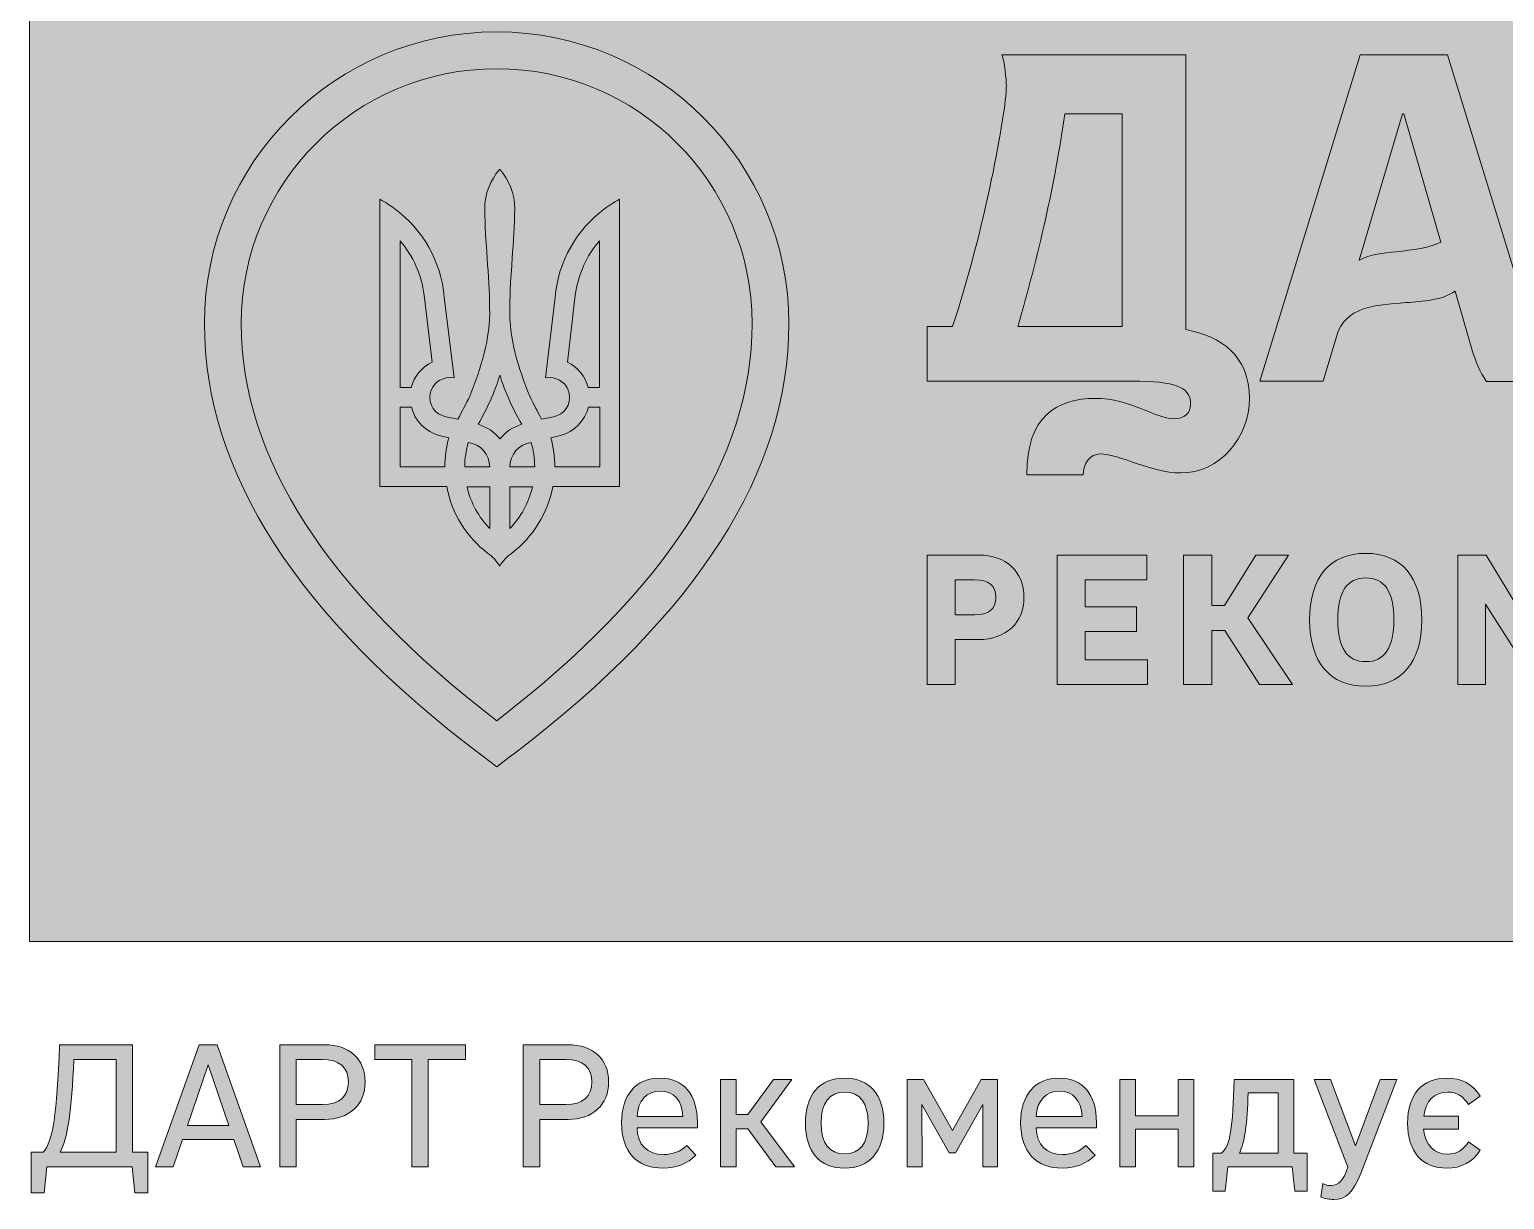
# Model space of a CAD drawing. Header units: millimetres. Extents: x -1334 to 1514, y -1037 to 10.
# Drawn here: x -1226.3 to -1141.9, y -1036.7 to -969.9 of the extents above; entities that cross this region are included whole.
import ezdxf

# ---------------------------------------------------------------- set-up
doc = ezdxf.new("R2010")
doc.units = ezdxf.units.MM
doc.header["$MEASUREMENT"] = 0
doc.layers.add('bg', color=7, linetype='Continuous', lineweight=0)
doc.layers.add('icons', color=7, linetype='Continuous', lineweight=0)

# ---------------------------------------------------------------- blocks, each defined once
blk = doc.blocks.new('Block_3')
at = {"layer": 'bg'}
for points in [[(-1165.916, -1004.269), (-1162.984, -1004.269), (-1162.984, -1002.851), (-1165.916, -1002.851), (-1165.916, -1001.316), (-1162.402, -1001.316), (-1162.402, -999.898), (-1167.525, -999.898), (-1167.525, -1007.306), (-1162.349, -1007.306), (-1162.349, -1005.888), (-1165.916, -1005.888)], [(-1154.295, -999.898), (-1156.169, -999.898), (-1157.957, -1002.787), (-1158.687, -1002.787), (-1158.687, -999.898), (-1160.296, -999.898), (-1160.296, -1007.306), (-1158.687, -1007.306), (-1158.687, -1004.205), (-1157.936, -1004.205), (-1155.957, -1007.306), (-1154.074, -1007.306), (-1156.613, -1003.496)], [(-1140.982, -1003.232), (-1143.003, -999.898), (-1144.612, -999.898), (-1144.612, -1007.306), (-1143.024, -1007.306), (-1143.024, -1002.702), (-1141.267, -1005.486), (-1140.707, -1005.486), (-1138.95, -1002.702), (-1138.95, -1007.306), (-1137.362, -1007.306), (-1137.362, -999.898), (-1138.971, -999.898)]]:
    blk.add_lwpolyline(points, close=True, dxfattribs=at)
for points, knots in [([(-1199.568, -970), (-1208.796, -970), (-1216.278, -977.464), (-1216.278, -986.673), (-1216.278, -995.195), (-1210.934, -1003.436), (-1200.359, -1011.404), (-1200.359, -1011.404), (-1199.568, -1012), (-1199.568, -1012), (-1199.568, -1012), (-1198.778, -1011.404), (-1198.778, -1011.404), (-1198.778, -1011.404), (-1198.462, -1011.165), (-1198.462, -1011.165), (-1188.096, -1003.271), (-1182.859, -995.11), (-1182.859, -986.673), (-1182.859, -977.464), (-1190.34, -970), (-1199.568, -970)], [0, 0, 0, 0, 1, 1, 1, 2, 2, 2, 3, 3, 3, 4, 4, 4, 5, 5, 5, 6, 6, 6, 7, 7, 7, 7]), ([(-1156.533, -990.96), (-1156.534, -988.501), (-1158.128, -987.401), (-1160.172, -987.014), (-1160.172, -987.014), (-1160.172, -971.312), (-1160.172, -971.312), (-1160.172, -971.312), (-1170.68, -971.312), (-1170.68, -971.312), (-1170.539, -971.703), (-1170.426, -972.682), (-1170.424, -973.124), (-1170.424, -973.124), (-1170.433, -973.124), (-1170.433, -973.124), (-1170.433, -974.584), (-1171.688, -981.419), (-1173.507, -986.839), (-1173.507, -986.839), (-1174.959, -986.839), (-1174.959, -986.839), (-1174.959, -986.839), (-1174.959, -989.964), (-1174.959, -989.964), (-1174.959, -989.964), (-1162.797, -989.964), (-1162.797, -989.964), (-1160.492, -990.007), (-1159.894, -990.412), (-1159.894, -991.295), (-1159.894, -991.786), (-1160.222, -992.107), (-1160.871, -992.107), (-1161.894, -992.107), (-1163.323, -990.947), (-1165.34, -990.947), (-1167.538, -990.947), (-1169.266, -991.979), (-1169.266, -995.308), (-1169.266, -995.308), (-1166.03, -995.308), (-1166.03, -995.308), (-1166.03, -994.668), (-1165.635, -994.124), (-1165.067, -994.124), (-1163.931, -994.124), (-1162.164, -995.208), (-1160.476, -995.208), (-1158.182, -995.208), (-1156.533, -993.149), (-1156.533, -990.96)], [0, 0, 0, 0, 1, 1, 1, 2, 2, 2, 3, 3, 3, 4, 4, 4, 5, 5, 5, 6, 6, 6, 7, 7, 7, 8, 8, 8, 9, 9, 9, 10, 10, 10, 11, 11, 11, 12, 12, 12, 13, 13, 13, 14, 14, 14, 15, 15, 15, 16, 16, 16, 17, 17, 17, 17]), ([(-1143.772, -988.262), (-1143.644, -988.677), (-1143.354, -989.481), (-1142.971, -989.973), (-1142.971, -989.973), (-1139.121, -989.973), (-1139.121, -989.973), (-1139.535, -989.478), (-1139.851, -988.665), (-1139.976, -988.253), (-1139.976, -988.253), (-1139.982, -988.25), (-1139.982, -988.25), (-1139.982, -988.25), (-1145.2, -971.312), (-1145.2, -971.312), (-1145.2, -971.312), (-1150.196, -971.312), (-1150.196, -971.312), (-1150.196, -971.312), (-1155.943, -989.964), (-1155.943, -989.964), (-1155.943, -989.964), (-1152.314, -989.964), (-1152.314, -989.964), (-1152.314, -989.964), (-1151.539, -987.359), (-1151.539, -987.359), (-1151.025, -985.734), (-1149.444, -985.597), (-1147.57, -985.471), (-1146.605, -985.406), (-1145.547, -985.35), (-1144.774, -984.817), (-1144.774, -984.817), (-1143.778, -988.259), (-1143.778, -988.259), (-1143.778, -988.259), (-1143.772, -988.262), (-1143.772, -988.262)], [0, 0, 0, 0, 1, 1, 1, 2, 2, 2, 3, 3, 3, 4, 4, 4, 5, 5, 5, 6, 6, 6, 7, 7, 7, 8, 8, 8, 9, 9, 9, 10, 10, 10, 11, 11, 11, 12, 12, 12, 13, 13, 13, 13]), ([(-1199.568, -1009.368), (-1209.263, -1001.94), (-1214.178, -994.307), (-1214.178, -986.673), (-1214.178, -978.637), (-1207.624, -972.1), (-1199.568, -972.1), (-1191.512, -972.1), (-1184.959, -978.637), (-1184.959, -986.673), (-1184.959, -994.308), (-1189.876, -1001.944), (-1199.568, -1009.368)], [0, 0, 0, 0, 1, 1, 1, 2, 2, 2, 3, 3, 3, 4, 4, 4, 4]), ([(-1163.802, -986.839), (-1163.802, -986.839), (-1169.768, -986.839), (-1169.768, -986.839), (-1168.615, -982.847), (-1167.627, -978.582), (-1167.089, -974.689), (-1167.089, -974.689), (-1163.802, -974.689), (-1163.802, -974.689), (-1163.802, -974.689), (-1163.802, -986.839), (-1163.802, -986.839)], [0, 0, 0, 0, 1, 1, 1, 2, 2, 2, 3, 3, 3, 4, 4, 4, 4]), ([(-1148.128, -982.56), (-1148.875, -982.639), (-1149.62, -982.714), (-1150.256, -983.043), (-1150.256, -983.043), (-1147.773, -974.689), (-1147.773, -974.689), (-1147.773, -974.689), (-1147.702, -974.689), (-1147.702, -974.689), (-1147.702, -974.689), (-1145.585, -982.011), (-1145.585, -982.011), (-1146.268, -982.359), (-1147.209, -982.462), (-1148.128, -982.56)], [0, 0, 0, 0, 1, 1, 1, 2, 2, 2, 3, 3, 3, 4, 4, 4, 5, 5, 5, 5]), ([(-1196.226, -985.154), (-1196.226, -985.154), (-1196.783, -989.78), (-1196.783, -989.78), (-1196.783, -989.78), (-1196.533, -989.753), (-1196.533, -989.753), (-1196.002, -989.756), (-1195.527, -990.129), (-1195.419, -990.666), (-1195.296, -991.28), (-1195.697, -991.877), (-1196.315, -992), (-1196.315, -992), (-1196.999, -992.137), (-1196.999, -992.137), (-1197.233, -991.7), (-1197.466, -991.263), (-1197.681, -990.817), (-1198.329, -989.202), (-1198.861, -987.546), (-1198.819, -985.782), (-1198.798, -983.888), (-1198.565, -982), (-1198.533, -980.112), (-1198.533, -979.25), (-1198.858, -978.468), (-1199.389, -977.866), (-1199.389, -977.866), (-1199.398, -977.866), (-1199.398, -977.866), (-1199.93, -978.466), (-1200.254, -979.25), (-1200.254, -980.112), (-1200.223, -982.004), (-1199.989, -983.894), (-1199.969, -985.782), (-1199.926, -987.545), (-1200.458, -989.201), (-1201.105, -990.817), (-1201.321, -991.263), (-1201.554, -991.699), (-1201.787, -992.137), (-1201.787, -992.137), (-1202.472, -992), (-1202.472, -992), (-1203.09, -991.877), (-1203.492, -991.28), (-1203.368, -990.666), (-1203.26, -990.129), (-1202.784, -989.753), (-1202.253, -989.753), (-1202.253, -989.753), (-1202.003, -989.78), (-1202.003, -989.78), (-1202.003, -989.78), (-1202.561, -985.154), (-1202.561, -985.154), (-1202.743, -983.096), (-1203.813, -981.287), (-1205.386, -980.113), (-1205.656, -979.911), (-1205.943, -979.727), (-1206.242, -979.564), (-1206.242, -979.564), (-1206.242, -995.989), (-1206.242, -995.989), (-1206.242, -995.989), (-1202.425, -995.989), (-1202.425, -995.989), (-1202.14, -997.526), (-1201.287, -998.869), (-1200.089, -999.788), (-1199.804, -999.983), (-1199.565, -1000.24), (-1199.393, -1000.541), (-1199.222, -1000.24), (-1198.983, -999.983), (-1198.698, -999.788), (-1197.499, -998.867), (-1196.647, -997.526), (-1196.361, -995.989), (-1196.361, -995.989), (-1192.545, -995.989), (-1192.545, -995.989), (-1192.545, -995.989), (-1192.545, -979.564), (-1192.545, -979.564), (-1192.844, -979.727), (-1193.13, -979.911), (-1193.401, -980.113), (-1194.976, -981.289), (-1196.043, -983.096), (-1196.226, -985.154)], [0, 0, 0, 0, 1, 1, 1, 2, 2, 2, 3, 3, 3, 4, 4, 4, 5, 5, 5, 6, 6, 6, 7, 7, 7, 8, 8, 8, 9, 9, 9, 10, 10, 10, 11, 11, 11, 12, 12, 12, 13, 13, 13, 14, 14, 14, 15, 15, 15, 16, 16, 16, 17, 17, 17, 18, 18, 18, 19, 19, 19, 20, 20, 20, 21, 21, 21, 22, 22, 22, 23, 23, 23, 24, 24, 24, 25, 25, 25, 26, 26, 26, 27, 27, 27, 28, 28, 28, 29, 29, 29, 30, 30, 30, 31, 31, 31, 31]), ([(-1205.094, -981.941), (-1205.094, -981.941), (-1205.09, -981.94), (-1205.09, -981.94), (-1204.355, -982.801), (-1203.862, -983.872), (-1203.716, -985.053), (-1203.716, -985.053), (-1203.262, -988.866), (-1203.262, -988.866), (-1203.844, -989.155), (-1204.284, -989.686), (-1204.451, -990.328), (-1204.451, -990.328), (-1205.094, -990.328), (-1205.094, -990.328), (-1205.094, -990.328), (-1205.094, -981.941), (-1205.094, -981.941)], [0, 0, 0, 0, 1, 1, 1, 2, 2, 2, 3, 3, 3, 4, 4, 4, 5, 5, 5, 6, 6, 6, 6]), ([(-1195.525, -988.866), (-1195.525, -988.866), (-1195.071, -985.053), (-1195.071, -985.053), (-1194.924, -983.874), (-1194.43, -982.801), (-1193.697, -981.94), (-1193.697, -981.94), (-1193.693, -981.942), (-1193.693, -981.942), (-1193.693, -981.942), (-1193.693, -990.328), (-1193.693, -990.328), (-1193.693, -990.328), (-1194.336, -990.328), (-1194.336, -990.328), (-1194.502, -989.686), (-1194.943, -989.156), (-1195.525, -988.866)], [0, 0, 0, 0, 1, 1, 1, 2, 2, 2, 3, 3, 3, 4, 4, 4, 5, 5, 5, 6, 6, 6, 6]), ([(-1199.384, -993.259), (-1199.704, -992.866), (-1200.136, -992.575), (-1200.634, -992.424), (-1200.11, -991.546), (-1199.69, -990.603), (-1199.384, -989.609), (-1199.079, -990.603), (-1198.658, -991.549), (-1198.135, -992.424), (-1198.632, -992.574), (-1199.065, -992.866), (-1199.384, -993.259)], [0, 0, 0, 0, 1, 1, 1, 2, 2, 2, 3, 3, 3, 4, 4, 4, 4]), ([(-1202.526, -994.863), (-1202.526, -994.863), (-1205.094, -994.863), (-1205.094, -994.863), (-1205.094, -994.863), (-1205.094, -991.453), (-1205.094, -991.453), (-1205.094, -991.453), (-1205.092, -991.452), (-1205.092, -991.452), (-1205.092, -991.452), (-1204.445, -991.452), (-1204.445, -991.452), (-1204.242, -992.237), (-1203.627, -992.857), (-1202.848, -993.073), (-1202.848, -993.073), (-1202.299, -993.198), (-1202.299, -993.198), (-1202.446, -993.727), (-1202.526, -994.283), (-1202.526, -994.863)], [0, 0, 0, 0, 1, 1, 1, 2, 2, 2, 3, 3, 3, 4, 4, 4, 5, 5, 5, 6, 6, 6, 7, 7, 7, 7]), ([(-1193.674, -994.863), (-1193.674, -994.863), (-1196.242, -994.863), (-1196.242, -994.863), (-1196.242, -994.287), (-1196.322, -993.728), (-1196.469, -993.198), (-1196.469, -993.198), (-1195.92, -993.073), (-1195.92, -993.073), (-1195.139, -992.857), (-1194.524, -992.237), (-1194.323, -991.452), (-1194.323, -991.452), (-1194.321, -991.453), (-1194.321, -991.453), (-1194.321, -991.453), (-1193.674, -991.453), (-1193.674, -991.453), (-1193.674, -991.453), (-1193.674, -994.863), (-1193.674, -994.863)], [0, 0, 0, 0, 1, 1, 1, 2, 2, 2, 3, 3, 3, 4, 4, 4, 5, 5, 5, 6, 6, 6, 7, 7, 7, 7]), ([(-1201.393, -994.863), (-1201.393, -994.377), (-1201.32, -993.907), (-1201.192, -993.462), (-1200.5, -993.559), (-1199.967, -994.148), (-1199.967, -994.863), (-1199.967, -994.863), (-1201.393, -994.863), (-1201.393, -994.863)], [0, 0, 0, 0, 1, 1, 1, 2, 2, 2, 3, 3, 3, 3]), ([(-1198.82, -994.863), (-1198.82, -994.147), (-1198.287, -993.559), (-1197.595, -993.462), (-1197.467, -993.907), (-1197.394, -994.375), (-1197.394, -994.863), (-1197.394, -994.863), (-1198.82, -994.863), (-1198.82, -994.863)], [0, 0, 0, 0, 1, 1, 1, 2, 2, 2, 3, 3, 3, 3]), ([(-1199.967, -998.384), (-1200.594, -997.732), (-1201.05, -996.915), (-1201.263, -996.006), (-1201.263, -996.006), (-1199.967, -996.006), (-1199.967, -996.006), (-1199.967, -996.006), (-1199.967, -998.384), (-1199.967, -998.384)], [0, 0, 0, 0, 1, 1, 1, 2, 2, 2, 3, 3, 3, 3]), ([(-1198.82, -998.384), (-1198.82, -998.384), (-1198.82, -996.006), (-1198.82, -996.006), (-1198.82, -996.006), (-1197.524, -996.006), (-1197.524, -996.006), (-1197.734, -996.915), (-1198.191, -997.733), (-1198.82, -998.384)], [0, 0, 0, 0, 1, 1, 1, 2, 2, 2, 3, 3, 3, 3]), ([(-1172.023, -999.898), (-1172.023, -999.898), (-1174.954, -999.898), (-1174.954, -999.898), (-1174.954, -999.898), (-1174.954, -1007.306), (-1174.954, -1007.306), (-1174.954, -1007.306), (-1173.345, -1007.306), (-1173.345, -1007.306), (-1173.345, -1007.306), (-1173.345, -1004.734), (-1173.345, -1004.734), (-1173.345, -1004.734), (-1172.012, -1004.734), (-1172.012, -1004.734), (-1170.456, -1004.734), (-1169.419, -1003.771), (-1169.419, -1002.321), (-1169.419, -1000.851), (-1170.445, -999.898), (-1172.023, -999.898)], [0, 0, 0, 0, 1, 1, 1, 2, 2, 2, 3, 3, 3, 4, 4, 4, 5, 5, 5, 6, 6, 6, 7, 7, 7, 7]), ([(-1149.872, -999.803), (-1151.925, -999.803), (-1153.089, -1001.168), (-1153.089, -1003.602), (-1153.089, -1006.026), (-1151.925, -1007.401), (-1149.872, -1007.401), (-1147.84, -1007.401), (-1146.676, -1006.026), (-1146.676, -1003.602), (-1146.676, -1001.168), (-1147.84, -999.803), (-1149.872, -999.803)], [0, 0, 0, 0, 1, 1, 1, 2, 2, 2, 3, 3, 3, 4, 4, 4, 4]), ([(-1172.234, -1003.316), (-1172.234, -1003.316), (-1173.345, -1003.316), (-1173.345, -1003.316), (-1173.345, -1003.316), (-1173.345, -1001.316), (-1173.345, -1001.316), (-1173.345, -1001.316), (-1172.245, -1001.316), (-1172.245, -1001.316), (-1171.44, -1001.316), (-1171.038, -1001.644), (-1171.038, -1002.321), (-1171.038, -1002.988), (-1171.44, -1003.316), (-1172.234, -1003.316)], [0, 0, 0, 0, 1, 1, 1, 2, 2, 2, 3, 3, 3, 4, 4, 4, 5, 5, 5, 5]), ([(-1149.872, -1005.994), (-1150.951, -1005.994), (-1151.48, -1005.2), (-1151.48, -1003.602), (-1151.48, -1001.993), (-1150.951, -1001.21), (-1149.872, -1001.21), (-1148.803, -1001.21), (-1148.274, -1001.993), (-1148.274, -1003.581), (-1148.274, -1005.2), (-1148.803, -1005.994), (-1149.872, -1005.994)], [0, 0, 0, 0, 1, 1, 1, 2, 2, 2, 3, 3, 3, 4, 4, 4, 4])]:
    blk.add_open_spline(points, degree=3, knots=knots, dxfattribs=at)
blk = doc.blocks.new('Block_2')
at = {"layer": 'bg'}
blk.add_blockref('Block_3', (0, 0), dxfattribs=at)
blk = doc.blocks.new('Block_1')
at = {"layer": 'bg'}
blk.add_blockref('Block_2', (0, 0), dxfattribs=at)
blk = doc.blocks.new('Block_0')
at = {"layer": 'bg'}
blk.add_blockref('Block_1', (0, 0), dxfattribs=at)
blk = doc.blocks.new('Block_33')
at = {"layer": 'icons', "true_color": 0x231f20, "transparency": 33554687}
h = blk.add_hatch(color=250, dxfattribs=at)
h.dxf.hatch_style = 2
edge = h.paths.add_edge_path()
edge.add_spline(control_points=[(-1221.328, -1034.036), (-1221.328, -1034.036), (-1221.328, -1028.735), (-1221.328, -1028.735), (-1221.328, -1028.735), (-1223.74, -1028.735), (-1223.74, -1028.735), (-1223.889, -1031.665), (-1224.069, -1033.189), (-1224.527, -1034.036), (-1224.527, -1034.036), (-1221.328, -1034.036), (-1221.328, -1034.036)], knot_values=[0, 0, 0, 0, 1, 1, 1, 2, 2, 2, 3, 3, 3, 4, 4, 4, 4], degree=3, periodic=0)
edge = h.paths.add_edge_path()
edge.add_spline(control_points=[(-1226.191, -1034.036), (-1226.191, -1034.036), (-1225.494, -1034.036), (-1225.494, -1034.036), (-1224.916, -1033.359), (-1224.736, -1031.914), (-1224.557, -1027.888), (-1224.557, -1027.888), (-1220.382, -1027.888), (-1220.382, -1027.888), (-1220.382, -1027.888), (-1220.382, -1034.036), (-1220.382, -1034.036), (-1220.382, -1034.036), (-1219.515, -1034.036), (-1219.515, -1034.036), (-1219.515, -1034.036), (-1219.515, -1036.358), (-1219.515, -1036.358), (-1219.515, -1036.358), (-1220.262, -1036.358), (-1220.262, -1036.358), (-1220.262, -1036.358), (-1220.412, -1034.863), (-1220.412, -1034.863), (-1220.412, -1034.863), (-1225.294, -1034.863), (-1225.294, -1034.863), (-1225.294, -1034.863), (-1225.444, -1036.358), (-1225.444, -1036.358), (-1225.444, -1036.358), (-1226.191, -1036.358), (-1226.191, -1036.358), (-1226.191, -1036.358), (-1226.191, -1034.036), (-1226.191, -1034.036)], knot_values=[0, 0, 0, 0, 1, 1, 1, 2, 2, 2, 3, 3, 3, 4, 4, 4, 5, 5, 5, 6, 6, 6, 7, 7, 7, 8, 8, 8, 9, 9, 9, 10, 10, 10, 11, 11, 11, 12, 12, 12, 12], degree=3, periodic=0)
h = blk.add_hatch(color=250, dxfattribs=at)
h.dxf.hatch_style = 2
edge = h.paths.add_edge_path()
edge.add_spline(control_points=[(-1214.881, -1032.502), (-1214.881, -1032.502), (-1216.067, -1029.034), (-1216.067, -1029.034), (-1216.067, -1029.034), (-1217.252, -1032.502), (-1217.252, -1032.502), (-1217.252, -1032.502), (-1214.881, -1032.502), (-1214.881, -1032.502)], knot_values=[0, 0, 0, 0, 1, 1, 1, 2, 2, 2, 3, 3, 3, 3], degree=3, periodic=0)
edge = h.paths.add_edge_path()
edge.add_spline(control_points=[(-1214.602, -1033.299), (-1214.602, -1033.299), (-1217.532, -1033.299), (-1217.532, -1033.299), (-1217.532, -1033.299), (-1218.06, -1034.863), (-1218.06, -1034.863), (-1218.06, -1034.863), (-1219.066, -1034.863), (-1219.066, -1034.863), (-1219.066, -1034.863), (-1216.585, -1027.888), (-1216.585, -1027.888), (-1216.585, -1027.888), (-1215.539, -1027.888), (-1215.539, -1027.888), (-1215.539, -1027.888), (-1213.068, -1034.863), (-1213.068, -1034.863), (-1213.068, -1034.863), (-1214.064, -1034.863), (-1214.064, -1034.863), (-1214.064, -1034.863), (-1214.602, -1033.299), (-1214.602, -1033.299)], knot_values=[0, 0, 0, 0, 1, 1, 1, 2, 2, 2, 3, 3, 3, 4, 4, 4, 5, 5, 5, 6, 6, 6, 7, 7, 7, 8, 8, 8, 8], degree=3, periodic=0)
h = blk.add_hatch(color=250, dxfattribs=at)
h.dxf.hatch_style = 2
edge = h.paths.add_edge_path()
edge.add_spline(control_points=[(-1209.54, -1028.735), (-1209.54, -1028.735), (-1211.024, -1028.735), (-1211.024, -1028.735), (-1211.024, -1028.735), (-1211.024, -1031.316), (-1211.024, -1031.316), (-1211.024, -1031.316), (-1209.53, -1031.316), (-1209.53, -1031.316), (-1208.573, -1031.316), (-1208.045, -1030.848), (-1208.045, -1030.011), (-1208.045, -1029.184), (-1208.573, -1028.735), (-1209.54, -1028.735)], knot_values=[0, 0, 0, 0, 1, 1, 1, 2, 2, 2, 3, 3, 3, 4, 4, 4, 5, 5, 5, 5], degree=3, periodic=0)
edge = h.paths.add_edge_path()
edge.add_spline(control_points=[(-1211.024, -1034.863), (-1211.024, -1034.863), (-1211.971, -1034.863), (-1211.971, -1034.863), (-1211.971, -1034.863), (-1211.971, -1027.888), (-1211.971, -1027.888), (-1211.971, -1027.888), (-1209.41, -1027.888), (-1209.41, -1027.888), (-1207.986, -1027.888), (-1207.089, -1028.706), (-1207.089, -1030.011), (-1207.089, -1031.326), (-1207.996, -1032.163), (-1209.41, -1032.163), (-1209.41, -1032.163), (-1211.024, -1032.163), (-1211.024, -1032.163), (-1211.024, -1032.163), (-1211.024, -1034.863), (-1211.024, -1034.863)], knot_values=[0, 0, 0, 0, 1, 1, 1, 2, 2, 2, 3, 3, 3, 4, 4, 4, 5, 5, 5, 6, 6, 6, 7, 7, 7, 7], degree=3, periodic=0)
h = blk.add_hatch(color=250, dxfattribs=at)
h.dxf.hatch_style = 2
edge = h.paths.add_edge_path()
edge.add_spline(control_points=[(-1203.481, -1034.863), (-1203.481, -1034.863), (-1204.427, -1034.863), (-1204.427, -1034.863), (-1204.427, -1034.863), (-1204.427, -1028.735), (-1204.427, -1028.735), (-1204.427, -1028.735), (-1206.54, -1028.735), (-1206.54, -1028.735), (-1206.54, -1028.735), (-1206.54, -1027.888), (-1206.54, -1027.888), (-1206.54, -1027.888), (-1201.359, -1027.888), (-1201.359, -1027.888), (-1201.359, -1027.888), (-1201.359, -1028.735), (-1201.359, -1028.735), (-1201.359, -1028.735), (-1203.481, -1028.735), (-1203.481, -1028.735), (-1203.481, -1028.735), (-1203.481, -1034.863), (-1203.481, -1034.863)], knot_values=[0, 0, 0, 0, 1, 1, 1, 2, 2, 2, 3, 3, 3, 4, 4, 4, 5, 5, 5, 6, 6, 6, 7, 7, 7, 8, 8, 8, 8], degree=3, periodic=0)
h = blk.add_hatch(color=250, dxfattribs=at)
h.dxf.hatch_style = 2
edge = h.paths.add_edge_path()
edge.add_spline(control_points=[(-1195.618, -1028.735), (-1195.618, -1028.735), (-1197.103, -1028.735), (-1197.103, -1028.735), (-1197.103, -1028.735), (-1197.103, -1031.316), (-1197.103, -1031.316), (-1197.103, -1031.316), (-1195.609, -1031.316), (-1195.609, -1031.316), (-1194.652, -1031.316), (-1194.124, -1030.848), (-1194.124, -1030.011), (-1194.124, -1029.184), (-1194.652, -1028.735), (-1195.618, -1028.735)], knot_values=[0, 0, 0, 0, 1, 1, 1, 2, 2, 2, 3, 3, 3, 4, 4, 4, 5, 5, 5, 5], degree=3, periodic=0)
edge = h.paths.add_edge_path()
edge.add_spline(control_points=[(-1197.103, -1034.863), (-1197.103, -1034.863), (-1198.05, -1034.863), (-1198.05, -1034.863), (-1198.05, -1034.863), (-1198.05, -1027.888), (-1198.05, -1027.888), (-1198.05, -1027.888), (-1195.489, -1027.888), (-1195.489, -1027.888), (-1194.064, -1027.888), (-1193.167, -1028.706), (-1193.167, -1030.011), (-1193.167, -1031.326), (-1194.074, -1032.163), (-1195.489, -1032.163), (-1195.489, -1032.163), (-1197.103, -1032.163), (-1197.103, -1032.163), (-1197.103, -1032.163), (-1197.103, -1034.863), (-1197.103, -1034.863)], knot_values=[0, 0, 0, 0, 1, 1, 1, 2, 2, 2, 3, 3, 3, 4, 4, 4, 5, 5, 5, 6, 6, 6, 7, 7, 7, 7], degree=3, periodic=0)
h = blk.add_hatch(color=250, dxfattribs=at)
h.dxf.hatch_style = 2
edge = h.paths.add_edge_path()
edge.add_spline(control_points=[(-1191.542, -1031.984), (-1191.542, -1031.984), (-1188.922, -1031.984), (-1188.922, -1031.984), (-1188.962, -1031.067), (-1189.43, -1030.549), (-1190.207, -1030.549), (-1190.994, -1030.549), (-1191.482, -1031.067), (-1191.542, -1031.984)], knot_values=[0, 0, 0, 0, 1, 1, 1, 2, 2, 2, 3, 3, 3, 3], degree=3, periodic=0)
edge = h.paths.add_edge_path()
edge.add_spline(control_points=[(-1192.429, -1032.352), (-1192.429, -1030.758), (-1191.612, -1029.802), (-1190.237, -1029.802), (-1188.862, -1029.802), (-1188.095, -1030.728), (-1188.095, -1032.342), (-1188.095, -1032.342), (-1188.095, -1032.632), (-1188.095, -1032.632), (-1188.095, -1032.632), (-1191.542, -1032.632), (-1191.542, -1032.632), (-1191.522, -1033.618), (-1190.954, -1034.166), (-1190.018, -1034.166), (-1189.51, -1034.166), (-1189.051, -1033.996), (-1188.703, -1033.648), (-1188.703, -1033.648), (-1188.175, -1034.206), (-1188.175, -1034.206), (-1188.663, -1034.674), (-1189.251, -1034.943), (-1190.048, -1034.943), (-1191.552, -1034.943), (-1192.429, -1034.016), (-1192.429, -1032.352)], knot_values=[0, 0, 0, 0, 1, 1, 1, 2, 2, 2, 3, 3, 3, 4, 4, 4, 5, 5, 5, 6, 6, 6, 7, 7, 7, 8, 8, 8, 9, 9, 9, 9], degree=3, periodic=0)
h = blk.add_hatch(color=250, dxfattribs=at)
h.dxf.hatch_style = 2
edge = h.paths.add_edge_path()
edge.add_spline(control_points=[(-1185.873, -1032.701), (-1185.873, -1032.701), (-1185.873, -1034.863), (-1185.873, -1034.863), (-1185.873, -1034.863), (-1186.769, -1034.863), (-1186.769, -1034.863), (-1186.769, -1034.863), (-1186.769, -1029.881), (-1186.769, -1029.881), (-1186.769, -1029.881), (-1185.873, -1029.881), (-1185.873, -1029.881), (-1185.873, -1029.881), (-1185.873, -1031.884), (-1185.873, -1031.884), (-1185.873, -1031.884), (-1185.205, -1031.884), (-1185.205, -1031.884), (-1185.205, -1031.884), (-1183.74, -1029.881), (-1183.74, -1029.881), (-1183.74, -1029.881), (-1182.684, -1029.881), (-1182.684, -1029.881), (-1182.684, -1029.881), (-1184.468, -1032.293), (-1184.468, -1032.293), (-1184.468, -1032.293), (-1182.545, -1034.863), (-1182.545, -1034.863), (-1182.545, -1034.863), (-1183.601, -1034.863), (-1183.601, -1034.863), (-1183.601, -1034.863), (-1185.205, -1032.701), (-1185.205, -1032.701), (-1185.205, -1032.701), (-1185.873, -1032.701), (-1185.873, -1032.701)], knot_values=[0, 0, 0, 0, 1, 1, 1, 2, 2, 2, 3, 3, 3, 4, 4, 4, 5, 5, 5, 6, 6, 6, 7, 7, 7, 8, 8, 8, 9, 9, 9, 10, 10, 10, 11, 11, 11, 12, 12, 12, 13, 13, 13, 13], degree=3, periodic=0)
h = blk.add_hatch(color=250, dxfattribs=at)
h.dxf.hatch_style = 2
edge = h.paths.add_edge_path()
edge.add_spline(control_points=[(-1179.674, -1034.136), (-1178.807, -1034.136), (-1178.329, -1033.518), (-1178.329, -1032.372), (-1178.329, -1031.216), (-1178.807, -1030.599), (-1179.674, -1030.599), (-1180.541, -1030.599), (-1181.019, -1031.216), (-1181.019, -1032.372), (-1181.019, -1033.518), (-1180.541, -1034.136), (-1179.674, -1034.136)], knot_values=[0, 0, 0, 0, 1, 1, 1, 2, 2, 2, 3, 3, 3, 4, 4, 4, 4], degree=3, periodic=0)
edge = h.paths.add_edge_path()
edge.add_spline(control_points=[(-1179.674, -1034.943), (-1181.099, -1034.943), (-1181.916, -1034.006), (-1181.916, -1032.372), (-1181.916, -1030.738), (-1181.099, -1029.802), (-1179.674, -1029.802), (-1178.25, -1029.802), (-1177.432, -1030.738), (-1177.432, -1032.372), (-1177.432, -1034.006), (-1178.25, -1034.943), (-1179.674, -1034.943)], knot_values=[0, 0, 0, 0, 1, 1, 1, 2, 2, 2, 3, 3, 3, 4, 4, 4, 4], degree=3, periodic=0)
h = blk.add_hatch(color=250, dxfattribs=at)
h.dxf.hatch_style = 2
edge = h.paths.add_edge_path()
edge.add_spline(control_points=[(-1173.705, -1034.066), (-1173.705, -1034.066), (-1175.26, -1031.306), (-1175.26, -1031.306), (-1175.26, -1031.306), (-1175.25, -1034.863), (-1175.25, -1034.863), (-1175.25, -1034.863), (-1176.107, -1034.863), (-1176.107, -1034.863), (-1176.107, -1034.863), (-1176.107, -1029.881), (-1176.107, -1029.881), (-1176.107, -1029.881), (-1175.17, -1029.881), (-1175.17, -1029.881), (-1175.17, -1029.881), (-1173.516, -1032.791), (-1173.516, -1032.791), (-1173.516, -1032.791), (-1171.862, -1029.881), (-1171.862, -1029.881), (-1171.862, -1029.881), (-1170.926, -1029.881), (-1170.926, -1029.881), (-1170.926, -1029.881), (-1170.926, -1034.863), (-1170.926, -1034.863), (-1170.926, -1034.863), (-1171.772, -1034.863), (-1171.772, -1034.863), (-1171.772, -1034.863), (-1171.772, -1031.306), (-1171.772, -1031.306), (-1171.772, -1031.306), (-1173.327, -1034.066), (-1173.327, -1034.066), (-1173.327, -1034.066), (-1173.705, -1034.066), (-1173.705, -1034.066)], knot_values=[0, 0, 0, 0, 1, 1, 1, 2, 2, 2, 3, 3, 3, 4, 4, 4, 5, 5, 5, 6, 6, 6, 7, 7, 7, 8, 8, 8, 9, 9, 9, 10, 10, 10, 11, 11, 11, 12, 12, 12, 13, 13, 13, 13], degree=3, periodic=0)
h = blk.add_hatch(color=250, dxfattribs=at)
h.dxf.hatch_style = 2
edge = h.paths.add_edge_path()
edge.add_spline(control_points=[(-1168.723, -1031.984), (-1168.723, -1031.984), (-1166.102, -1031.984), (-1166.102, -1031.984), (-1166.142, -1031.067), (-1166.61, -1030.549), (-1167.387, -1030.549), (-1168.175, -1030.549), (-1168.663, -1031.067), (-1168.723, -1031.984)], knot_values=[0, 0, 0, 0, 1, 1, 1, 2, 2, 2, 3, 3, 3, 3], degree=3, periodic=0)
edge = h.paths.add_edge_path()
edge.add_spline(control_points=[(-1169.61, -1032.352), (-1169.61, -1030.758), (-1168.792, -1029.802), (-1167.417, -1029.802), (-1166.043, -1029.802), (-1165.275, -1030.728), (-1165.275, -1032.342), (-1165.275, -1032.342), (-1165.275, -1032.632), (-1165.275, -1032.632), (-1165.275, -1032.632), (-1168.723, -1032.632), (-1168.723, -1032.632), (-1168.703, -1033.618), (-1168.135, -1034.166), (-1167.198, -1034.166), (-1166.69, -1034.166), (-1166.232, -1033.996), (-1165.883, -1033.648), (-1165.883, -1033.648), (-1165.355, -1034.206), (-1165.355, -1034.206), (-1165.843, -1034.674), (-1166.431, -1034.943), (-1167.228, -1034.943), (-1168.733, -1034.943), (-1169.61, -1034.016), (-1169.61, -1032.352)], knot_values=[0, 0, 0, 0, 1, 1, 1, 2, 2, 2, 3, 3, 3, 4, 4, 4, 5, 5, 5, 6, 6, 6, 7, 7, 7, 8, 8, 8, 9, 9, 9, 9], degree=3, periodic=0)
h = blk.add_hatch(color=250, dxfattribs=at)
h.dxf.hatch_style = 2
edge = h.paths.add_edge_path()
edge.add_spline(control_points=[(-1163.053, -1034.863), (-1163.053, -1034.863), (-1163.949, -1034.863), (-1163.949, -1034.863), (-1163.949, -1034.863), (-1163.949, -1029.881), (-1163.949, -1029.881), (-1163.949, -1029.881), (-1163.053, -1029.881), (-1163.053, -1029.881), (-1163.053, -1029.881), (-1163.053, -1031.954), (-1163.053, -1031.954), (-1163.053, -1031.954), (-1160.612, -1031.954), (-1160.612, -1031.954), (-1160.612, -1031.954), (-1160.612, -1029.881), (-1160.612, -1029.881), (-1160.612, -1029.881), (-1159.715, -1029.881), (-1159.715, -1029.881), (-1159.715, -1029.881), (-1159.715, -1034.863), (-1159.715, -1034.863), (-1159.715, -1034.863), (-1160.612, -1034.863), (-1160.612, -1034.863), (-1160.612, -1034.863), (-1160.612, -1032.721), (-1160.612, -1032.721), (-1160.612, -1032.721), (-1163.053, -1032.721), (-1163.053, -1032.721), (-1163.053, -1032.721), (-1163.053, -1034.863), (-1163.053, -1034.863)], knot_values=[0, 0, 0, 0, 1, 1, 1, 2, 2, 2, 3, 3, 3, 4, 4, 4, 5, 5, 5, 6, 6, 6, 7, 7, 7, 8, 8, 8, 9, 9, 9, 10, 10, 10, 11, 11, 11, 12, 12, 12, 12], degree=3, periodic=0)
h = blk.add_hatch(color=250, dxfattribs=at)
h.dxf.hatch_style = 2
edge = h.paths.add_edge_path()
edge.add_spline(control_points=[(-1154.881, -1034.086), (-1154.881, -1034.086), (-1154.881, -1030.649), (-1154.881, -1030.649), (-1154.881, -1030.649), (-1156.605, -1030.649), (-1156.605, -1030.649), (-1156.665, -1032.412), (-1156.785, -1033.458), (-1157.104, -1034.086), (-1157.104, -1034.086), (-1154.881, -1034.086), (-1154.881, -1034.086)], knot_values=[0, 0, 0, 0, 1, 1, 1, 2, 2, 2, 3, 3, 3, 4, 4, 4, 4], degree=3, periodic=0)
edge = h.paths.add_edge_path()
edge.add_spline(control_points=[(-1158.618, -1036.258), (-1158.618, -1036.258), (-1158.618, -1034.086), (-1158.618, -1034.086), (-1158.618, -1034.086), (-1158.12, -1034.086), (-1158.12, -1034.086), (-1157.612, -1033.668), (-1157.492, -1032.641), (-1157.403, -1029.881), (-1157.403, -1029.881), (-1153.985, -1029.881), (-1153.985, -1029.881), (-1153.985, -1029.881), (-1153.985, -1034.086), (-1153.985, -1034.086), (-1153.985, -1034.086), (-1153.237, -1034.086), (-1153.237, -1034.086), (-1153.237, -1034.086), (-1153.237, -1036.258), (-1153.237, -1036.258), (-1153.237, -1036.258), (-1153.935, -1036.258), (-1153.935, -1036.258), (-1153.935, -1036.258), (-1154.085, -1034.863), (-1154.085, -1034.863), (-1154.085, -1034.863), (-1157.771, -1034.863), (-1157.771, -1034.863), (-1157.771, -1034.863), (-1157.921, -1036.258), (-1157.921, -1036.258), (-1157.921, -1036.258), (-1158.618, -1036.258), (-1158.618, -1036.258)], knot_values=[0, 0, 0, 0, 1, 1, 1, 2, 2, 2, 3, 3, 3, 4, 4, 4, 5, 5, 5, 6, 6, 6, 7, 7, 7, 8, 8, 8, 9, 9, 9, 10, 10, 10, 11, 11, 11, 12, 12, 12, 12], degree=3, periodic=0)
h = blk.add_hatch(color=250, dxfattribs=at)
h.dxf.hatch_style = 2
edge = h.paths.add_edge_path()
edge.add_spline(control_points=[(-1151.712, -1036.736), (-1151.961, -1036.736), (-1152.23, -1036.687), (-1152.45, -1036.587), (-1152.45, -1036.587), (-1152.34, -1035.82), (-1152.34, -1035.82), (-1152.19, -1035.9), (-1152.031, -1035.94), (-1151.862, -1035.94), (-1151.433, -1035.94), (-1151.174, -1035.66), (-1150.895, -1034.883), (-1150.895, -1034.883), (-1152.838, -1029.881), (-1152.838, -1029.881), (-1152.838, -1029.881), (-1151.892, -1029.881), (-1151.892, -1029.881), (-1151.892, -1029.881), (-1150.467, -1033.668), (-1150.467, -1033.668), (-1150.467, -1033.668), (-1149.052, -1029.881), (-1149.052, -1029.881), (-1149.052, -1029.881), (-1148.096, -1029.881), (-1148.096, -1029.881), (-1148.096, -1029.881), (-1150.148, -1035.192), (-1150.148, -1035.192), (-1150.596, -1036.338), (-1150.995, -1036.736), (-1151.712, -1036.736)], knot_values=[0, 0, 0, 0, 1, 1, 1, 2, 2, 2, 3, 3, 3, 4, 4, 4, 5, 5, 5, 6, 6, 6, 7, 7, 7, 8, 8, 8, 9, 9, 9, 10, 10, 10, 11, 11, 11, 11], degree=3, periodic=0)
h = blk.add_hatch(color=250, dxfattribs=at)
h.dxf.hatch_style = 2
edge = h.paths.add_edge_path()
edge.add_spline(control_points=[(-1146.561, -1031.974), (-1146.561, -1031.974), (-1144.568, -1031.974), (-1144.568, -1031.974), (-1144.568, -1031.974), (-1144.568, -1032.711), (-1144.568, -1032.711), (-1144.568, -1032.711), (-1146.57, -1032.711), (-1146.57, -1032.711), (-1146.471, -1033.628), (-1145.983, -1034.146), (-1145.196, -1034.146), (-1144.677, -1034.146), (-1144.309, -1033.917), (-1144.01, -1033.438), (-1144.01, -1033.438), (-1143.342, -1033.917), (-1143.342, -1033.917), (-1143.791, -1034.604), (-1144.388, -1034.943), (-1145.236, -1034.943), (-1146.66, -1034.943), (-1147.487, -1034.006), (-1147.487, -1032.372), (-1147.487, -1030.738), (-1146.66, -1029.802), (-1145.236, -1029.802), (-1144.398, -1029.802), (-1143.791, -1030.13), (-1143.342, -1030.828), (-1143.342, -1030.828), (-1144.01, -1031.306), (-1144.01, -1031.306), (-1144.299, -1030.838), (-1144.677, -1030.599), (-1145.196, -1030.599), (-1145.973, -1030.599), (-1146.461, -1031.097), (-1146.561, -1031.974)], knot_values=[0, 0, 0, 0, 1, 1, 1, 2, 2, 2, 3, 3, 3, 4, 4, 4, 5, 5, 5, 6, 6, 6, 7, 7, 7, 8, 8, 8, 9, 9, 9, 10, 10, 10, 11, 11, 11, 12, 12, 12, 13, 13, 13, 13], degree=3, periodic=0)
at = {"layer": 'icons'}
for points, knots in [([(-1226.191, -1034.036), (-1226.191, -1034.036), (-1225.494, -1034.036), (-1225.494, -1034.036), (-1224.916, -1033.359), (-1224.736, -1031.914), (-1224.557, -1027.888), (-1224.557, -1027.888), (-1220.382, -1027.888), (-1220.382, -1027.888), (-1220.382, -1027.888), (-1220.382, -1034.036), (-1220.382, -1034.036), (-1220.382, -1034.036), (-1219.515, -1034.036), (-1219.515, -1034.036), (-1219.515, -1034.036), (-1219.515, -1036.358), (-1219.515, -1036.358), (-1219.515, -1036.358), (-1220.262, -1036.358), (-1220.262, -1036.358), (-1220.262, -1036.358), (-1220.412, -1034.863), (-1220.412, -1034.863), (-1220.412, -1034.863), (-1225.294, -1034.863), (-1225.294, -1034.863), (-1225.294, -1034.863), (-1225.444, -1036.358), (-1225.444, -1036.358), (-1225.444, -1036.358), (-1226.191, -1036.358), (-1226.191, -1036.358), (-1226.191, -1036.358), (-1226.191, -1034.036), (-1226.191, -1034.036)], [0, 0, 0, 0, 1, 1, 1, 2, 2, 2, 3, 3, 3, 4, 4, 4, 5, 5, 5, 6, 6, 6, 7, 7, 7, 8, 8, 8, 9, 9, 9, 10, 10, 10, 11, 11, 11, 12, 12, 12, 12]), ([(-1214.602, -1033.299), (-1214.602, -1033.299), (-1217.532, -1033.299), (-1217.532, -1033.299), (-1217.532, -1033.299), (-1218.06, -1034.863), (-1218.06, -1034.863), (-1218.06, -1034.863), (-1219.066, -1034.863), (-1219.066, -1034.863), (-1219.066, -1034.863), (-1216.585, -1027.888), (-1216.585, -1027.888), (-1216.585, -1027.888), (-1215.539, -1027.888), (-1215.539, -1027.888), (-1215.539, -1027.888), (-1213.068, -1034.863), (-1213.068, -1034.863), (-1213.068, -1034.863), (-1214.064, -1034.863), (-1214.064, -1034.863), (-1214.064, -1034.863), (-1214.602, -1033.299), (-1214.602, -1033.299)], [0, 0, 0, 0, 1, 1, 1, 2, 2, 2, 3, 3, 3, 4, 4, 4, 5, 5, 5, 6, 6, 6, 7, 7, 7, 8, 8, 8, 8]), ([(-1211.024, -1034.863), (-1211.024, -1034.863), (-1211.971, -1034.863), (-1211.971, -1034.863), (-1211.971, -1034.863), (-1211.971, -1027.888), (-1211.971, -1027.888), (-1211.971, -1027.888), (-1209.41, -1027.888), (-1209.41, -1027.888), (-1207.986, -1027.888), (-1207.089, -1028.706), (-1207.089, -1030.011), (-1207.089, -1031.326), (-1207.996, -1032.163), (-1209.41, -1032.163), (-1209.41, -1032.163), (-1211.024, -1032.163), (-1211.024, -1032.163), (-1211.024, -1032.163), (-1211.024, -1034.863), (-1211.024, -1034.863)], [0, 0, 0, 0, 1, 1, 1, 2, 2, 2, 3, 3, 3, 4, 4, 4, 5, 5, 5, 6, 6, 6, 7, 7, 7, 7]), ([(-1203.481, -1034.863), (-1203.481, -1034.863), (-1204.427, -1034.863), (-1204.427, -1034.863), (-1204.427, -1034.863), (-1204.427, -1028.735), (-1204.427, -1028.735), (-1204.427, -1028.735), (-1206.54, -1028.735), (-1206.54, -1028.735), (-1206.54, -1028.735), (-1206.54, -1027.888), (-1206.54, -1027.888), (-1206.54, -1027.888), (-1201.359, -1027.888), (-1201.359, -1027.888), (-1201.359, -1027.888), (-1201.359, -1028.735), (-1201.359, -1028.735), (-1201.359, -1028.735), (-1203.481, -1028.735), (-1203.481, -1028.735), (-1203.481, -1028.735), (-1203.481, -1034.863), (-1203.481, -1034.863)], [0, 0, 0, 0, 1, 1, 1, 2, 2, 2, 3, 3, 3, 4, 4, 4, 5, 5, 5, 6, 6, 6, 7, 7, 7, 8, 8, 8, 8]), ([(-1197.103, -1034.863), (-1197.103, -1034.863), (-1198.05, -1034.863), (-1198.05, -1034.863), (-1198.05, -1034.863), (-1198.05, -1027.888), (-1198.05, -1027.888), (-1198.05, -1027.888), (-1195.489, -1027.888), (-1195.489, -1027.888), (-1194.064, -1027.888), (-1193.167, -1028.706), (-1193.167, -1030.011), (-1193.167, -1031.326), (-1194.074, -1032.163), (-1195.489, -1032.163), (-1195.489, -1032.163), (-1197.103, -1032.163), (-1197.103, -1032.163), (-1197.103, -1032.163), (-1197.103, -1034.863), (-1197.103, -1034.863)], [0, 0, 0, 0, 1, 1, 1, 2, 2, 2, 3, 3, 3, 4, 4, 4, 5, 5, 5, 6, 6, 6, 7, 7, 7, 7]), ([(-1221.328, -1034.036), (-1221.328, -1034.036), (-1221.328, -1028.735), (-1221.328, -1028.735), (-1221.328, -1028.735), (-1223.74, -1028.735), (-1223.74, -1028.735), (-1223.889, -1031.665), (-1224.069, -1033.189), (-1224.527, -1034.036), (-1224.527, -1034.036), (-1221.328, -1034.036), (-1221.328, -1034.036)], [0, 0, 0, 0, 1, 1, 1, 2, 2, 2, 3, 3, 3, 4, 4, 4, 4]), ([(-1209.54, -1028.735), (-1209.54, -1028.735), (-1211.024, -1028.735), (-1211.024, -1028.735), (-1211.024, -1028.735), (-1211.024, -1031.316), (-1211.024, -1031.316), (-1211.024, -1031.316), (-1209.53, -1031.316), (-1209.53, -1031.316), (-1208.573, -1031.316), (-1208.045, -1030.848), (-1208.045, -1030.011), (-1208.045, -1029.184), (-1208.573, -1028.735), (-1209.54, -1028.735)], [0, 0, 0, 0, 1, 1, 1, 2, 2, 2, 3, 3, 3, 4, 4, 4, 5, 5, 5, 5]), ([(-1195.618, -1028.735), (-1195.618, -1028.735), (-1197.103, -1028.735), (-1197.103, -1028.735), (-1197.103, -1028.735), (-1197.103, -1031.316), (-1197.103, -1031.316), (-1197.103, -1031.316), (-1195.609, -1031.316), (-1195.609, -1031.316), (-1194.652, -1031.316), (-1194.124, -1030.848), (-1194.124, -1030.011), (-1194.124, -1029.184), (-1194.652, -1028.735), (-1195.618, -1028.735)], [0, 0, 0, 0, 1, 1, 1, 2, 2, 2, 3, 3, 3, 4, 4, 4, 5, 5, 5, 5]), ([(-1214.881, -1032.502), (-1214.881, -1032.502), (-1216.067, -1029.034), (-1216.067, -1029.034), (-1216.067, -1029.034), (-1217.252, -1032.502), (-1217.252, -1032.502), (-1217.252, -1032.502), (-1214.881, -1032.502), (-1214.881, -1032.502)], [0, 0, 0, 0, 1, 1, 1, 2, 2, 2, 3, 3, 3, 3]), ([(-1192.429, -1032.352), (-1192.429, -1030.758), (-1191.612, -1029.802), (-1190.237, -1029.802), (-1188.862, -1029.802), (-1188.095, -1030.728), (-1188.095, -1032.342), (-1188.095, -1032.342), (-1188.095, -1032.632), (-1188.095, -1032.632), (-1188.095, -1032.632), (-1191.542, -1032.632), (-1191.542, -1032.632), (-1191.522, -1033.618), (-1190.954, -1034.166), (-1190.018, -1034.166), (-1189.51, -1034.166), (-1189.051, -1033.996), (-1188.703, -1033.648), (-1188.703, -1033.648), (-1188.175, -1034.206), (-1188.175, -1034.206), (-1188.663, -1034.674), (-1189.251, -1034.943), (-1190.048, -1034.943), (-1191.552, -1034.943), (-1192.429, -1034.016), (-1192.429, -1032.352)], [0, 0, 0, 0, 1, 1, 1, 2, 2, 2, 3, 3, 3, 4, 4, 4, 5, 5, 5, 6, 6, 6, 7, 7, 7, 8, 8, 8, 9, 9, 9, 9]), ([(-1185.873, -1032.701), (-1185.873, -1032.701), (-1185.873, -1034.863), (-1185.873, -1034.863), (-1185.873, -1034.863), (-1186.769, -1034.863), (-1186.769, -1034.863), (-1186.769, -1034.863), (-1186.769, -1029.881), (-1186.769, -1029.881), (-1186.769, -1029.881), (-1185.873, -1029.881), (-1185.873, -1029.881), (-1185.873, -1029.881), (-1185.873, -1031.884), (-1185.873, -1031.884), (-1185.873, -1031.884), (-1185.205, -1031.884), (-1185.205, -1031.884), (-1185.205, -1031.884), (-1183.74, -1029.881), (-1183.74, -1029.881), (-1183.74, -1029.881), (-1182.684, -1029.881), (-1182.684, -1029.881), (-1182.684, -1029.881), (-1184.468, -1032.293), (-1184.468, -1032.293), (-1184.468, -1032.293), (-1182.545, -1034.863), (-1182.545, -1034.863), (-1182.545, -1034.863), (-1183.601, -1034.863), (-1183.601, -1034.863), (-1183.601, -1034.863), (-1185.205, -1032.701), (-1185.205, -1032.701), (-1185.205, -1032.701), (-1185.873, -1032.701), (-1185.873, -1032.701)], [0, 0, 0, 0, 1, 1, 1, 2, 2, 2, 3, 3, 3, 4, 4, 4, 5, 5, 5, 6, 6, 6, 7, 7, 7, 8, 8, 8, 9, 9, 9, 10, 10, 10, 11, 11, 11, 12, 12, 12, 13, 13, 13, 13]), ([(-1179.674, -1034.943), (-1181.099, -1034.943), (-1181.916, -1034.006), (-1181.916, -1032.372), (-1181.916, -1030.738), (-1181.099, -1029.802), (-1179.674, -1029.802), (-1178.25, -1029.802), (-1177.432, -1030.738), (-1177.432, -1032.372), (-1177.432, -1034.006), (-1178.25, -1034.943), (-1179.674, -1034.943)], [0, 0, 0, 0, 1, 1, 1, 2, 2, 2, 3, 3, 3, 4, 4, 4, 4]), ([(-1173.705, -1034.066), (-1173.705, -1034.066), (-1175.26, -1031.306), (-1175.26, -1031.306), (-1175.26, -1031.306), (-1175.25, -1034.863), (-1175.25, -1034.863), (-1175.25, -1034.863), (-1176.107, -1034.863), (-1176.107, -1034.863), (-1176.107, -1034.863), (-1176.107, -1029.881), (-1176.107, -1029.881), (-1176.107, -1029.881), (-1175.17, -1029.881), (-1175.17, -1029.881), (-1175.17, -1029.881), (-1173.516, -1032.791), (-1173.516, -1032.791), (-1173.516, -1032.791), (-1171.862, -1029.881), (-1171.862, -1029.881), (-1171.862, -1029.881), (-1170.926, -1029.881), (-1170.926, -1029.881), (-1170.926, -1029.881), (-1170.926, -1034.863), (-1170.926, -1034.863), (-1170.926, -1034.863), (-1171.772, -1034.863), (-1171.772, -1034.863), (-1171.772, -1034.863), (-1171.772, -1031.306), (-1171.772, -1031.306), (-1171.772, -1031.306), (-1173.327, -1034.066), (-1173.327, -1034.066), (-1173.327, -1034.066), (-1173.705, -1034.066), (-1173.705, -1034.066)], [0, 0, 0, 0, 1, 1, 1, 2, 2, 2, 3, 3, 3, 4, 4, 4, 5, 5, 5, 6, 6, 6, 7, 7, 7, 8, 8, 8, 9, 9, 9, 10, 10, 10, 11, 11, 11, 12, 12, 12, 13, 13, 13, 13]), ([(-1169.61, -1032.352), (-1169.61, -1030.758), (-1168.792, -1029.802), (-1167.417, -1029.802), (-1166.043, -1029.802), (-1165.275, -1030.728), (-1165.275, -1032.342), (-1165.275, -1032.342), (-1165.275, -1032.632), (-1165.275, -1032.632), (-1165.275, -1032.632), (-1168.723, -1032.632), (-1168.723, -1032.632), (-1168.703, -1033.618), (-1168.135, -1034.166), (-1167.198, -1034.166), (-1166.69, -1034.166), (-1166.232, -1033.996), (-1165.883, -1033.648), (-1165.883, -1033.648), (-1165.355, -1034.206), (-1165.355, -1034.206), (-1165.843, -1034.674), (-1166.431, -1034.943), (-1167.228, -1034.943), (-1168.733, -1034.943), (-1169.61, -1034.016), (-1169.61, -1032.352)], [0, 0, 0, 0, 1, 1, 1, 2, 2, 2, 3, 3, 3, 4, 4, 4, 5, 5, 5, 6, 6, 6, 7, 7, 7, 8, 8, 8, 9, 9, 9, 9]), ([(-1163.053, -1034.863), (-1163.053, -1034.863), (-1163.949, -1034.863), (-1163.949, -1034.863), (-1163.949, -1034.863), (-1163.949, -1029.881), (-1163.949, -1029.881), (-1163.949, -1029.881), (-1163.053, -1029.881), (-1163.053, -1029.881), (-1163.053, -1029.881), (-1163.053, -1031.954), (-1163.053, -1031.954), (-1163.053, -1031.954), (-1160.612, -1031.954), (-1160.612, -1031.954), (-1160.612, -1031.954), (-1160.612, -1029.881), (-1160.612, -1029.881), (-1160.612, -1029.881), (-1159.715, -1029.881), (-1159.715, -1029.881), (-1159.715, -1029.881), (-1159.715, -1034.863), (-1159.715, -1034.863), (-1159.715, -1034.863), (-1160.612, -1034.863), (-1160.612, -1034.863), (-1160.612, -1034.863), (-1160.612, -1032.721), (-1160.612, -1032.721), (-1160.612, -1032.721), (-1163.053, -1032.721), (-1163.053, -1032.721), (-1163.053, -1032.721), (-1163.053, -1034.863), (-1163.053, -1034.863)], [0, 0, 0, 0, 1, 1, 1, 2, 2, 2, 3, 3, 3, 4, 4, 4, 5, 5, 5, 6, 6, 6, 7, 7, 7, 8, 8, 8, 9, 9, 9, 10, 10, 10, 11, 11, 11, 12, 12, 12, 12]), ([(-1158.618, -1036.258), (-1158.618, -1036.258), (-1158.618, -1034.086), (-1158.618, -1034.086), (-1158.618, -1034.086), (-1158.12, -1034.086), (-1158.12, -1034.086), (-1157.612, -1033.668), (-1157.492, -1032.641), (-1157.403, -1029.881), (-1157.403, -1029.881), (-1153.985, -1029.881), (-1153.985, -1029.881), (-1153.985, -1029.881), (-1153.985, -1034.086), (-1153.985, -1034.086), (-1153.985, -1034.086), (-1153.237, -1034.086), (-1153.237, -1034.086), (-1153.237, -1034.086), (-1153.237, -1036.258), (-1153.237, -1036.258), (-1153.237, -1036.258), (-1153.935, -1036.258), (-1153.935, -1036.258), (-1153.935, -1036.258), (-1154.085, -1034.863), (-1154.085, -1034.863), (-1154.085, -1034.863), (-1157.771, -1034.863), (-1157.771, -1034.863), (-1157.771, -1034.863), (-1157.921, -1036.258), (-1157.921, -1036.258), (-1157.921, -1036.258), (-1158.618, -1036.258), (-1158.618, -1036.258)], [0, 0, 0, 0, 1, 1, 1, 2, 2, 2, 3, 3, 3, 4, 4, 4, 5, 5, 5, 6, 6, 6, 7, 7, 7, 8, 8, 8, 9, 9, 9, 10, 10, 10, 11, 11, 11, 12, 12, 12, 12]), ([(-1151.712, -1036.736), (-1151.961, -1036.736), (-1152.23, -1036.687), (-1152.45, -1036.587), (-1152.45, -1036.587), (-1152.34, -1035.82), (-1152.34, -1035.82), (-1152.19, -1035.9), (-1152.031, -1035.94), (-1151.862, -1035.94), (-1151.433, -1035.94), (-1151.174, -1035.66), (-1150.895, -1034.883), (-1150.895, -1034.883), (-1152.838, -1029.881), (-1152.838, -1029.881), (-1152.838, -1029.881), (-1151.892, -1029.881), (-1151.892, -1029.881), (-1151.892, -1029.881), (-1150.467, -1033.668), (-1150.467, -1033.668), (-1150.467, -1033.668), (-1149.052, -1029.881), (-1149.052, -1029.881), (-1149.052, -1029.881), (-1148.096, -1029.881), (-1148.096, -1029.881), (-1148.096, -1029.881), (-1150.148, -1035.192), (-1150.148, -1035.192), (-1150.596, -1036.338), (-1150.995, -1036.736), (-1151.712, -1036.736)], [0, 0, 0, 0, 1, 1, 1, 2, 2, 2, 3, 3, 3, 4, 4, 4, 5, 5, 5, 6, 6, 6, 7, 7, 7, 8, 8, 8, 9, 9, 9, 10, 10, 10, 11, 11, 11, 11]), ([(-1146.561, -1031.974), (-1146.561, -1031.974), (-1144.568, -1031.974), (-1144.568, -1031.974), (-1144.568, -1031.974), (-1144.568, -1032.711), (-1144.568, -1032.711), (-1144.568, -1032.711), (-1146.57, -1032.711), (-1146.57, -1032.711), (-1146.471, -1033.628), (-1145.983, -1034.146), (-1145.196, -1034.146), (-1144.677, -1034.146), (-1144.309, -1033.917), (-1144.01, -1033.438), (-1144.01, -1033.438), (-1143.342, -1033.917), (-1143.342, -1033.917), (-1143.791, -1034.604), (-1144.388, -1034.943), (-1145.236, -1034.943), (-1146.66, -1034.943), (-1147.487, -1034.006), (-1147.487, -1032.372), (-1147.487, -1030.738), (-1146.66, -1029.802), (-1145.236, -1029.802), (-1144.398, -1029.802), (-1143.791, -1030.13), (-1143.342, -1030.828), (-1143.342, -1030.828), (-1144.01, -1031.306), (-1144.01, -1031.306), (-1144.299, -1030.838), (-1144.677, -1030.599), (-1145.196, -1030.599), (-1145.973, -1030.599), (-1146.461, -1031.097), (-1146.561, -1031.974)], [0, 0, 0, 0, 1, 1, 1, 2, 2, 2, 3, 3, 3, 4, 4, 4, 5, 5, 5, 6, 6, 6, 7, 7, 7, 8, 8, 8, 9, 9, 9, 10, 10, 10, 11, 11, 11, 12, 12, 12, 13, 13, 13, 13]), ([(-1191.542, -1031.984), (-1191.542, -1031.984), (-1188.922, -1031.984), (-1188.922, -1031.984), (-1188.962, -1031.067), (-1189.43, -1030.549), (-1190.207, -1030.549), (-1190.994, -1030.549), (-1191.482, -1031.067), (-1191.542, -1031.984)], [0, 0, 0, 0, 1, 1, 1, 2, 2, 2, 3, 3, 3, 3]), ([(-1179.674, -1034.136), (-1178.807, -1034.136), (-1178.329, -1033.518), (-1178.329, -1032.372), (-1178.329, -1031.216), (-1178.807, -1030.599), (-1179.674, -1030.599), (-1180.541, -1030.599), (-1181.019, -1031.216), (-1181.019, -1032.372), (-1181.019, -1033.518), (-1180.541, -1034.136), (-1179.674, -1034.136)], [0, 0, 0, 0, 1, 1, 1, 2, 2, 2, 3, 3, 3, 4, 4, 4, 4]), ([(-1168.723, -1031.984), (-1168.723, -1031.984), (-1166.102, -1031.984), (-1166.102, -1031.984), (-1166.142, -1031.067), (-1166.61, -1030.549), (-1167.387, -1030.549), (-1168.175, -1030.549), (-1168.663, -1031.067), (-1168.723, -1031.984)], [0, 0, 0, 0, 1, 1, 1, 2, 2, 2, 3, 3, 3, 3]), ([(-1154.881, -1034.086), (-1154.881, -1034.086), (-1154.881, -1030.649), (-1154.881, -1030.649), (-1154.881, -1030.649), (-1156.605, -1030.649), (-1156.605, -1030.649), (-1156.665, -1032.412), (-1156.785, -1033.458), (-1157.104, -1034.086), (-1157.104, -1034.086), (-1154.881, -1034.086), (-1154.881, -1034.086)], [0, 0, 0, 0, 1, 1, 1, 2, 2, 2, 3, 3, 3, 4, 4, 4, 4])]:
    blk.add_open_spline(points, degree=3, knots=knots, dxfattribs=at)

msp = doc.modelspace()

# ---------------------------------------------------------------- hatches: boundary and pattern name
at = {"layer": 'bg', "true_color": 0x592d2c, "transparency": 33554687}
h = msp.add_hatch(color=29, dxfattribs=at)
h.dxf.hatch_style = 2
h.paths.add_polyline_path([(-1087.834, -1021.999), (-1226.278, -1021.999), (-1226.278, -960.001), (-1087.834, -960.001)])

# ---------------------------------------------------------------- linework, layer by layer
at = {"layer": 'bg'}
msp.add_lwpolyline([(-1087.834, -1021.999), (-1226.278, -1021.999), (-1226.278, -960.001), (-1087.834, -960.001)], close=True, dxfattribs=at)

# ---------------------------------------------------------------- block references
msp.add_blockref('Block_0', (0, 0), dxfattribs=at)
at = {"layer": 'icons'}
msp.add_blockref('Block_33', (0, 0), dxfattribs=at)

doc.saveas('drawing.dxf')
